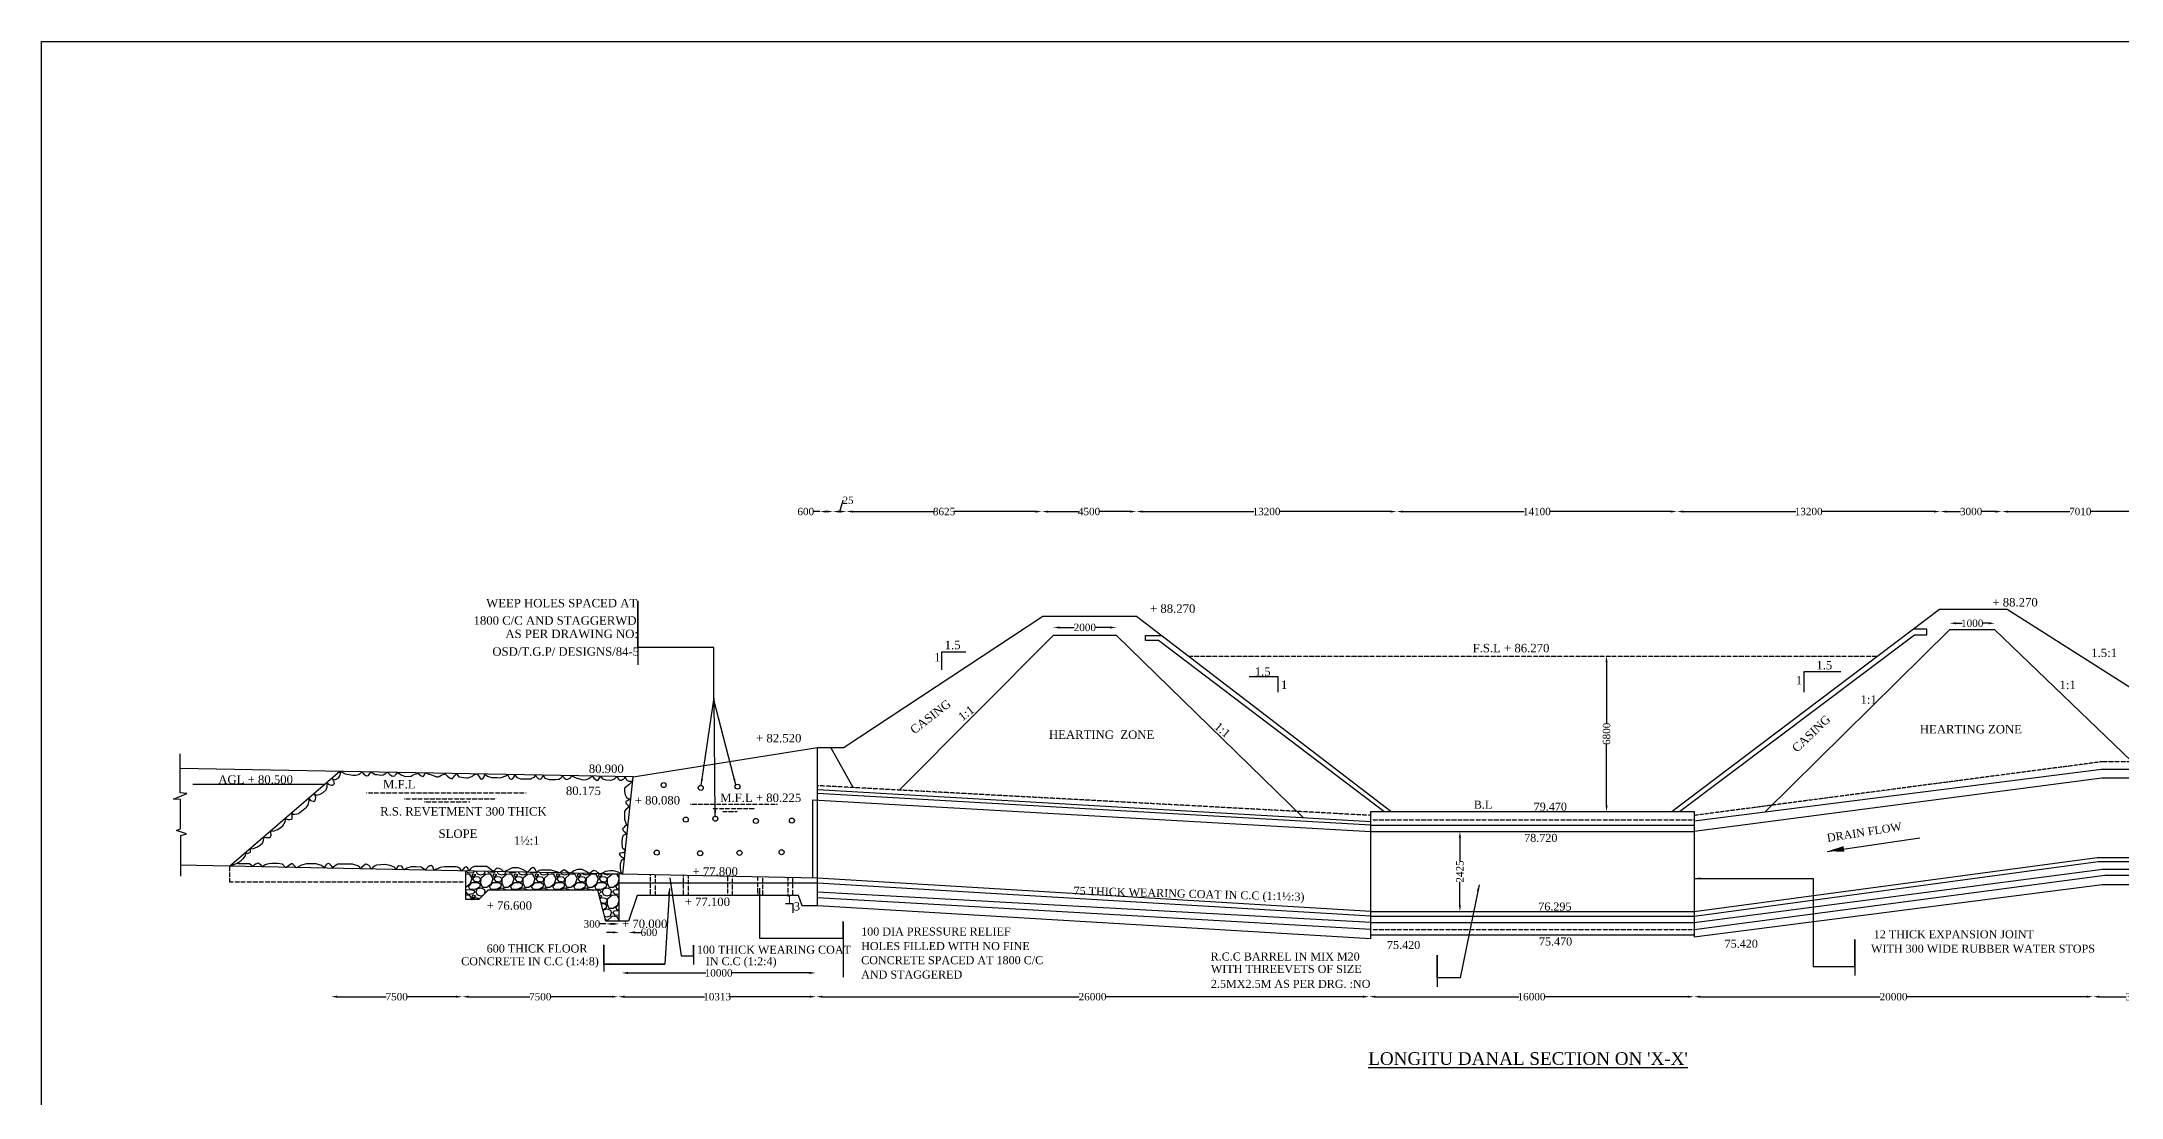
# Model space of a CAD drawing. Header units: millimetres. Extents: x -109570 to 230732, y -246061 to 110368.
# Drawn here: x 1161 to 99907, y 60249 to 110368 of the extents above; entities that cross this region are included whole.
import ezdxf

# ---------------------------------------------------------------- set-up
doc = ezdxf.new("R2010")
doc.units = ezdxf.units.MM
doc.header["$MEASUREMENT"] = 0
doc.header["$PDMODE"] = 33
doc.header["$PDSIZE"] = 500
doc.linetypes.add('ACAD_ISO03W100', pattern=[30, 12, -18])
for name, color, linetype in [('DIM', 5, 'Continuous'), ('DOT LINE', 3, 'ACAD_ISO03W100'), ('DWG. LINE', 1, 'Continuous'), ('HATCH', 2, 'Continuous'), ('TEXT', 7, 'Continuous'), ('TITLE', 7, 'Continuous')]:
    doc.layers.add(name, color=color, linetype=linetype)
doc.styles.get("Standard").update_dxf_attribs({"font": 'TIMES.TTF', "height": 350})
doc.dimstyles.get("Standard").update_dxf_attribs({"dimtxt": 350, "dimasz": 300, "dimexe": 0.18, "dimexo": 0.0625, "dimgap": 0.09, "dimtad": 0, "dimdec": 0, "dimzin": 0, "dimdsep": 46, "dimtxsty": 'Standard', "dimcen": 0.09, "dimse1": 1, "dimse2": 1, "dimclrd": 5, "dimclre": 5, "dimclrt": 4, "dimadec": 0, "dimazin": 0, "dimtfac": 1, "dimtdec": 0, "dimtofl": 0, "dimtmove": 0, "dimatfit": 3, "dimfxl": 1, "dimtolj": 1, "dimtzin": 0, "dimarcsym": 0})

# ---------------------------------------------------------------- blocks, each defined once
blk = doc.blocks.new('*D2')
at = {"layer": 'Defpoints', "color": 0}
for p in [(27957, 68609), (27957, 68484), (28585, 68609)]:
    blk.add_point(p, dxfattribs=at)
at = {"layer": 'DIM', "color": 5, "lineweight": -2}
for p, q in [((27957, 68484), (27657, 68484)), ((28285, 68484), (28257, 68484))]:
    blk.add_line(p, q, dxfattribs=at)
at = {"layer": 'DIM', "color": 5}
for points in [[(28257, 68534), (28257, 68434), (27957, 68484)], [(28285, 68534), (28285, 68434), (28585, 68484)]]:
    blk.add_solid(points, dxfattribs=at)
at = {"layer": 'DIM', "color": 4, "insert": (27289, 68484), "char_height": 350, "attachment_point": 5}
blk.add_mtext('\\A1;300', dxfattribs=at)
blk = doc.blocks.new('*D3')
at = {"layer": 'Defpoints', "color": 0}
for p in [(28585, 68609), (29030, 68609), (29030, 68080)]:
    blk.add_point(p, dxfattribs=at)
at = {"layer": 'DIM', "color": 5, "lineweight": -2}
for p, q in [((28285, 68080), (27985, 68080)), ((29330, 68080), (29630, 68080))]:
    blk.add_line(p, q, dxfattribs=at)
at = {"layer": 'DIM', "color": 5}
for points in [[(28285, 68130), (28285, 68030), (28585, 68080)], [(29330, 68130), (29330, 68030), (29030, 68080)]]:
    blk.add_solid(points, dxfattribs=at)
at = {"layer": 'DIM', "color": 4, "insert": (29998, 68080), "char_height": 350, "attachment_point": 5}
blk.add_mtext('\\A1;600', dxfattribs=at)
blk = doc.blocks.new('*D4')
at = {"layer": 'Defpoints', "color": 0}
for p in [(28706, 66077), (37907, 66157), (37907, 66077)]:
    blk.add_point(p, dxfattribs=at)
at = {"layer": 'DIM', "color": 5, "lineweight": -2}
for p, q in [((29006, 66157), (32700, 66157)), ((37607, 66157), (33913, 66157))]:
    blk.add_line(p, q, dxfattribs=at)
at = {"layer": 'DIM', "color": 5}
for points in [[(29006, 66207), (29006, 66107), (28706, 66157)], [(37607, 66207), (37607, 66107), (37907, 66157)]]:
    blk.add_solid(points, dxfattribs=at)
at = {"layer": 'DIM', "color": 4, "insert": (33306, 66157), "char_height": 350, "attachment_point": 5}
blk.add_mtext('\\A1;10000', dxfattribs=at)
blk = doc.blocks.new('*D5')
at = {"layer": 'Defpoints', "color": 0}
for p in [(14905, 65056), (21137, 65056), (21137, 65029)]:
    blk.add_point(p, dxfattribs=at)
at = {"layer": 'DIM', "color": 5, "lineweight": -2}
for p, q in [((15205, 65029), (17523, 65029)), ((20837, 65029), (18519, 65029))]:
    blk.add_line(p, q, dxfattribs=at)
at = {"layer": 'DIM', "color": 5}
for points in [[(15205, 65079), (15205, 64979), (14905, 65029)], [(20837, 65079), (20837, 64979), (21137, 65029)]]:
    blk.add_solid(points, dxfattribs=at)
at = {"layer": 'DIM', "color": 4, "insert": (18021, 65029), "char_height": 350, "attachment_point": 5}
blk.add_mtext('\\A1;7500', dxfattribs=at)
blk = doc.blocks.new('*D6')
at = {"layer": 'Defpoints', "color": 0}
for p in [(21137, 65056), (28538, 65029), (28538, 64934)]:
    blk.add_point(p, dxfattribs=at)
at = {"layer": 'DIM', "color": 5, "lineweight": -2}
for p, q in [((21437, 65029), (24339, 65029)), ((28238, 65029), (25335, 65029))]:
    blk.add_line(p, q, dxfattribs=at)
at = {"layer": 'DIM', "color": 5}
for points in [[(21437, 65079), (21437, 64979), (21137, 65029)], [(28238, 65079), (28238, 64979), (28538, 65029)]]:
    blk.add_solid(points, dxfattribs=at)
at = {"layer": 'DIM', "color": 4, "insert": (24837, 65029), "char_height": 350, "attachment_point": 5}
blk.add_mtext('\\A1;7500', dxfattribs=at)
blk = doc.blocks.new('*D7')
at = {"layer": 'Defpoints', "color": 0}
for p in [(28538, 64934), (37932, 65029), (37932, 64719)]:
    blk.add_point(p, dxfattribs=at)
at = {"layer": 'DIM', "color": 5, "lineweight": -2}
for p, q in [((28838, 65029), (32640, 65029)), ((37632, 65029), (33829, 65029))]:
    blk.add_line(p, q, dxfattribs=at)
at = {"layer": 'DIM', "color": 5}
for points in [[(28838, 65079), (28838, 64979), (28538, 65029)], [(37632, 65079), (37632, 64979), (37932, 65029)]]:
    blk.add_solid(points, dxfattribs=at)
at = {"layer": 'DIM', "color": 4, "insert": (33235, 65029), "char_height": 350, "attachment_point": 5}
blk.add_mtext('\\A1;10313', dxfattribs=at)
blk = doc.blocks.new('*D8')
at = {"layer": 'Defpoints', "color": 0}
for p in [(37932, 64719), (64186, 65029), (64186, 64878)]:
    blk.add_point(p, dxfattribs=at)
at = {"layer": 'DIM', "color": 5, "lineweight": -2}
for p, q in [((38232, 65029), (50428, 65029)), ((63886, 65029), (51690, 65029))]:
    blk.add_line(p, q, dxfattribs=at)
at = {"layer": 'DIM', "color": 5}
for points in [[(38232, 65079), (38232, 64979), (37932, 65029)], [(63886, 65079), (63886, 64979), (64186, 65029)]]:
    blk.add_solid(points, dxfattribs=at)
at = {"layer": 'DIM', "color": 4, "insert": (51059, 65029), "char_height": 350, "attachment_point": 5}
blk.add_mtext('\\A1;26000', dxfattribs=at)
blk = doc.blocks.new('*D9')
at = {"layer": 'Defpoints', "color": 0}
for p in [(64186, 64878), (79616, 65029), (79616, 64918)]:
    blk.add_point(p, dxfattribs=at)
at = {"layer": 'DIM', "color": 5, "lineweight": -2}
for p, q in [((64486, 65029), (71294, 65029)), ((79316, 65029), (72508, 65029))]:
    blk.add_line(p, q, dxfattribs=at)
at = {"layer": 'DIM', "color": 5}
for points in [[(64486, 65079), (64486, 64979), (64186, 65029)], [(79316, 65079), (79316, 64979), (79616, 65029)]]:
    blk.add_solid(points, dxfattribs=at)
at = {"layer": 'DIM', "color": 4, "insert": (71901, 65029), "char_height": 350, "attachment_point": 5}
blk.add_mtext('\\A1;16000', dxfattribs=at)
blk = doc.blocks.new('*D10')
at = {"layer": 'Defpoints', "color": 0}
for p in [(79616, 64918), (98563, 65029), (98563, 64998)]:
    blk.add_point(p, dxfattribs=at)
at = {"layer": 'DIM', "color": 5, "lineweight": -2}
for p, q in [((79916, 65029), (88458, 65029)), ((98263, 65029), (89721, 65029))]:
    blk.add_line(p, q, dxfattribs=at)
at = {"layer": 'DIM', "color": 5}
for points in [[(79916, 65079), (79916, 64979), (79616, 65029)], [(98263, 65079), (98263, 64979), (98563, 65029)]]:
    blk.add_solid(points, dxfattribs=at)
at = {"layer": 'DIM', "color": 4, "insert": (89090, 65029), "char_height": 350, "attachment_point": 5}
blk.add_mtext('\\A1;20000', dxfattribs=at)
blk = doc.blocks.new('*D11')
at = {"layer": 'Defpoints', "color": 0}
for p in [(98563, 64998), (102691, 65029), (102691, 65011)]:
    blk.add_point(p, dxfattribs=at)
at = {"layer": 'DIM', "color": 5, "lineweight": -2}
for p, q in [((98863, 65029), (100130, 65029)), ((102391, 65029), (101124, 65029))]:
    blk.add_line(p, q, dxfattribs=at)
at = {"layer": 'DIM', "color": 5}
for points in [[(98863, 65079), (98863, 64979), (98563, 65029)], [(102391, 65079), (102391, 64979), (102691, 65029)]]:
    blk.add_solid(points, dxfattribs=at)
at = {"layer": 'DIM', "color": 4, "insert": (100627, 65029), "char_height": 350, "attachment_point": 5}
blk.add_mtext('\\A1;3000', dxfattribs=at)
blk = doc.blocks.new('*D15')
at = {"layer": 'Defpoints', "color": 0}
for p in [(49200, 82185), (52185, 82556), (52185, 82185)]:
    blk.add_point(p, dxfattribs=at)
at = {"layer": 'DIM', "color": 5, "lineweight": -2}
for p, q in [((49500, 82556), (50191, 82556)), ((51885, 82556), (51195, 82556))]:
    blk.add_line(p, q, dxfattribs=at)
at = {"layer": 'DIM', "color": 5}
for points in [[(49500, 82606), (49500, 82506), (49200, 82556)], [(51885, 82606), (51885, 82506), (52185, 82556)]]:
    blk.add_solid(points, dxfattribs=at)
at = {"layer": 'DIM', "color": 4, "insert": (50693, 82556), "char_height": 350, "attachment_point": 5}
blk.add_mtext('\\A1;2000', dxfattribs=at)
blk = doc.blocks.new('*D16')
at = {"layer": 'Defpoints', "color": 0}
for p in [(91751, 82451), (93897, 82755), (93897, 82451)]:
    blk.add_point(p, dxfattribs=at)
at = {"layer": 'DIM', "color": 5, "lineweight": -2}
for p, q in [((92051, 82755), (92347, 82755)), ((93597, 82755), (93302, 82755))]:
    blk.add_line(p, q, dxfattribs=at)
at = {"layer": 'DIM', "color": 5}
for points in [[(92051, 82805), (92051, 82705), (91751, 82755)], [(93597, 82805), (93597, 82705), (93897, 82755)]]:
    blk.add_solid(points, dxfattribs=at)
at = {"layer": 'DIM', "color": 4, "insert": (92824, 82755), "char_height": 350, "attachment_point": 5}
blk.add_mtext('\\A1;1000', dxfattribs=at)
blk = doc.blocks.new('*D17')
at = {"layer": 'Defpoints', "color": 0}
for p in [(68437, 72871), (68437, 69073), (68500, 69073)]:
    blk.add_point(p, dxfattribs=at)
at = {"layer": 'DIM', "color": 5, "lineweight": -2}
for p, q in [((68500, 72571), (68500, 71466)), ((68500, 69373), (68500, 70478))]:
    blk.add_line(p, q, dxfattribs=at)
at = {"layer": 'DIM', "color": 5}
for points in [[(68450, 72571), (68550, 72571), (68500, 72871)], [(68450, 69373), (68550, 69373), (68500, 69073)]]:
    blk.add_solid(points, dxfattribs=at)
at = {"layer": 'DIM', "color": 4, "insert": (68500, 70972), "char_height": 350, "attachment_point": 5, "rotation": 90}
blk.add_mtext('\\A1;2425', dxfattribs=at)
blk = doc.blocks.new('*D18')
at = {"layer": 'Defpoints', "color": 0}
for p in [(75349, 81199), (75462, 81199), (75349, 73814)]:
    blk.add_point(p, dxfattribs=at)
at = {"layer": 'DIM', "color": 5, "lineweight": -2}
for p, q in [((75462, 80899), (75462, 78003)), ((75462, 74114), (75462, 77010))]:
    blk.add_line(p, q, dxfattribs=at)
at = {"layer": 'DIM', "color": 5}
for points in [[(75412, 80899), (75512, 80899), (75462, 81199)], [(75412, 74114), (75512, 74114), (75462, 73814)]]:
    blk.add_solid(points, dxfattribs=at)
at = {"layer": 'DIM', "color": 4, "insert": (75462, 77507), "char_height": 350, "attachment_point": 5, "rotation": 90}
blk.add_mtext('\\A1;6800', dxfattribs=at)
blk = doc.blocks.new('*D26')
at = {"layer": 'Defpoints', "color": 0}
for p in [(38110, 88121), (38737, 88121), (38737, 88059)]:
    blk.add_point(p, dxfattribs=at)
at = {"layer": 'DIM', "color": 5, "lineweight": -2}
for p, q in [((38110, 88059), (37810, 88059)), ((38437, 88059), (38410, 88059))]:
    blk.add_line(p, q, dxfattribs=at)
at = {"layer": 'DIM', "color": 5}
for points in [[(38410, 88109), (38410, 88009), (38110, 88059)], [(38437, 88109), (38437, 88009), (38737, 88059)]]:
    blk.add_solid(points, dxfattribs=at)
at = {"layer": 'DIM', "color": 4, "insert": (37443, 88059), "char_height": 350, "attachment_point": 5}
blk.add_mtext('\\A1;600', dxfattribs=at)
blk = doc.blocks.new('*D27')
at = {"layer": 'Defpoints', "color": 0}
for p in [(38737, 88121), (39369, 88059), (39369, 88007)]:
    blk.add_point(p, dxfattribs=at)
at = {"layer": 'DIM', "color": 5, "lineweight": -2}
for p, q in [((39037, 88059), (39069, 88059)), ((39053, 88059), (39214, 88593)), ((39214, 88593), (39214, 88593))]:
    blk.add_line(p, q, dxfattribs=at)
at = {"layer": 'DIM', "color": 5}
for points in [[(39037, 88109), (39037, 88009), (38737, 88059)], [(39069, 88109), (39069, 88009), (39369, 88059)]]:
    blk.add_solid(points, dxfattribs=at)
at = {"layer": 'DIM', "color": 4, "insert": (39450, 88593), "char_height": 350, "attachment_point": 5}
blk.add_mtext('\\A1;25', dxfattribs=at)
blk = doc.blocks.new('*D28')
at = {"layer": 'Defpoints', "color": 0}
for p in [(39369, 88007), (48650, 88059), (48650, 87825)]:
    blk.add_point(p, dxfattribs=at)
at = {"layer": 'DIM', "color": 5, "lineweight": -2}
for p, q in [((39669, 88059), (43525, 88059)), ((48350, 88059), (44494, 88059))]:
    blk.add_line(p, q, dxfattribs=at)
at = {"layer": 'DIM', "color": 5}
for points in [[(39669, 88109), (39669, 88009), (39369, 88059)], [(48350, 88109), (48350, 88009), (48650, 88059)]]:
    blk.add_solid(points, dxfattribs=at)
at = {"layer": 'DIM', "color": 4, "insert": (44009, 88059), "char_height": 350, "attachment_point": 5}
blk.add_mtext('\\A1;8625', dxfattribs=at)
blk = doc.blocks.new('*D29')
at = {"layer": 'Defpoints', "color": 0}
for p in [(53135, 88059), (48650, 87825), (53135, 87706)]:
    blk.add_point(p, dxfattribs=at)
at = {"layer": 'DIM', "color": 5, "lineweight": -2}
for p, q in [((48950, 88059), (50389, 88059)), ((52835, 88059), (51396, 88059))]:
    blk.add_line(p, q, dxfattribs=at)
at = {"layer": 'DIM', "color": 5}
for points in [[(48950, 88109), (48950, 88009), (48650, 88059)], [(52835, 88109), (52835, 88009), (53135, 88059)]]:
    blk.add_solid(points, dxfattribs=at)
at = {"layer": 'DIM', "color": 4, "insert": (50892, 88059), "char_height": 350, "attachment_point": 5}
blk.add_mtext('\\A1;4500', dxfattribs=at)
blk = doc.blocks.new('*D30')
at = {"layer": 'Defpoints', "color": 0}
for p in [(65503, 88059), (53135, 87706), (65503, 87661)]:
    blk.add_point(p, dxfattribs=at)
at = {"layer": 'DIM', "color": 5, "lineweight": -2}
for p, q in [((53435, 88059), (58712, 88059)), ((65203, 88059), (59926, 88059))]:
    blk.add_line(p, q, dxfattribs=at)
at = {"layer": 'DIM', "color": 5}
for points in [[(53435, 88109), (53435, 88009), (53135, 88059)], [(65203, 88109), (65203, 88009), (65503, 88059)]]:
    blk.add_solid(points, dxfattribs=at)
at = {"layer": 'DIM', "color": 4, "insert": (59319, 88059), "char_height": 350, "attachment_point": 5}
blk.add_mtext('\\A1;13200', dxfattribs=at)
blk = doc.blocks.new('*D31')
at = {"layer": 'Defpoints', "color": 0}
for p in [(78804, 88059), (65503, 87661), (78804, 87693)]:
    blk.add_point(p, dxfattribs=at)
at = {"layer": 'DIM', "color": 5, "lineweight": -2}
for p, q in [((65803, 88059), (71547, 88059)), ((78504, 88059), (72760, 88059))]:
    blk.add_line(p, q, dxfattribs=at)
at = {"layer": 'DIM', "color": 5}
for points in [[(65803, 88109), (65803, 88009), (65503, 88059)], [(78504, 88109), (78504, 88009), (78804, 88059)]]:
    blk.add_solid(points, dxfattribs=at)
at = {"layer": 'DIM', "color": 4, "insert": (72153, 88059), "char_height": 350, "attachment_point": 5}
blk.add_mtext('\\A1;14100', dxfattribs=at)
blk = doc.blocks.new('*D32')
at = {"layer": 'Defpoints', "color": 0}
for p in [(91315, 88059), (78804, 87693), (91315, 87678)]:
    blk.add_point(p, dxfattribs=at)
at = {"layer": 'DIM', "color": 5, "lineweight": -2}
for p, q in [((79104, 88059), (84453, 88059)), ((91015, 88059), (85666, 88059))]:
    blk.add_line(p, q, dxfattribs=at)
at = {"layer": 'DIM', "color": 5}
for points in [[(79104, 88109), (79104, 88009), (78804, 88059)], [(91015, 88109), (91015, 88009), (91315, 88059)]]:
    blk.add_solid(points, dxfattribs=at)
at = {"layer": 'DIM', "color": 4, "insert": (85059, 88059), "char_height": 350, "attachment_point": 5}
blk.add_mtext('\\A1;13200', dxfattribs=at)
blk = doc.blocks.new('*D33')
at = {"layer": 'Defpoints', "color": 0}
for p in [(94229, 88059), (91315, 87678), (94229, 87752)]:
    blk.add_point(p, dxfattribs=at)
at = {"layer": 'DIM', "color": 5, "lineweight": -2}
for p, q in [((91615, 88059), (92275, 88059)), ((93929, 88059), (93269, 88059))]:
    blk.add_line(p, q, dxfattribs=at)
at = {"layer": 'DIM', "color": 5}
for points in [[(91615, 88109), (91615, 88009), (91315, 88059)], [(93929, 88109), (93929, 88009), (94229, 88059)]]:
    blk.add_solid(points, dxfattribs=at)
at = {"layer": 'DIM', "color": 4, "insert": (92772, 88059), "char_height": 350, "attachment_point": 5}
blk.add_mtext('\\A1;3000', dxfattribs=at)
blk = doc.blocks.new('*D34')
at = {"layer": 'Defpoints', "color": 0}
for p in [(101680, 88059), (94229, 87752), (101680, 87797)]:
    blk.add_point(p, dxfattribs=at)
at = {"layer": 'DIM', "color": 5, "lineweight": -2}
for p, q in [((94529, 88059), (97456, 88059)), ((101380, 88059), (98452, 88059))]:
    blk.add_line(p, q, dxfattribs=at)
at = {"layer": 'DIM', "color": 5}
for points in [[(94529, 88109), (94529, 88009), (94229, 88059)], [(101380, 88109), (101380, 88009), (101680, 88059)]]:
    blk.add_solid(points, dxfattribs=at)
at = {"layer": 'DIM', "color": 4, "insert": (97954, 88059), "char_height": 350, "attachment_point": 5}
blk.add_mtext('\\A1;7010', dxfattribs=at)

msp = doc.modelspace()

# ---------------------------------------------------------------- hatches: boundary and pattern name
at = {"layer": 'HATCH'}
h = msp.add_hatch(dxfattribs=at)
h.set_pattern_fill('GRAVEL', color=256, scale=1000, style=0)
h.set_pattern_definition([(228.0128, (720, 1000), (-7999.99823, -9000.00134), [134.536, -13319.088]), (184.9697, (630, 900), (12000.001052, 999.991307), [230.868, -22855.925]), (132.5104, (400, 880), (9999.99072, -11000.008674), [162.788, -16116.032]), (267.2737, (10, 630), (999.996018, 20000.000295), [210.238, -20813.558]), (292.8337, (0, 420), (-5000.009905, 11999.996412), [206.155, -20409.373]), (357.2737, (80, 230), (-20000.000295, 999.996018), [210.238, -20813.558]), (37.6942, (290, 220), (-13000.007346, -9999.990405), [278.029, -27524.849]), (72.2553, (510, 390), (7000.010763, 21999.996231), [262.488, -25986.321]), (121.4296, (590, 640), (-8000.008234, 12999.995036), [210.95, -20884.073]), (175.2364, (480, 820), (11000.00095, -999.99153), [240.832, -11800.763]), (222.3974, (240, 840), (-12000.007351, -10999.992082), [311.448, -30833.375]), (138.8141, (1000, 620), (-7000.00295, 5999.99731), [106.301, -10523.844]), (171.4692, (920, 690), (12999.998285, -2000.00791), [202.237, -20021.511]), (225, (720, 720), (-1e-13, -1000), [141.421, -1272.792]), (203.1986, (650, 840), (4999.99973, 2000.00133), [76.158, -7539.615]), (291.8014, (580, 810), (-999.9999, 3000.00027), [107.703, -5277.462]), (30.9638, (620, 710), (2999.99802, 2000.0025), [174.929, -5656.023]), (161.5651, (770, 800), (2000.0004, -999.9984), [126.491, -3035.787]), (16.3895, (0, 810), (10000.0022, 2999.99271), [177.2, -17542.845]), (70.3462, (170, 860), (-3999.99525, -11000.002136), [148.661, -14717.408]), (293.1986, (770, 1000), (-2000.00133, 4999.99973), [152.315, -7463.458]), (343.6105, (830, 860), (-10000.0022, 2999.99271), [177.2, -17542.845]), (339.444, (0, 190), (-5000.00184, 1999.996), [170.88, -8373.124]), (294.7751, (160, 130), (-4999.99219, 11000.00342), [143.178, -14174.643]), (66.8014, (780, 0), (2000.00133, 4999.99973), [152.315, -7463.458]), (17.354, (840, 140), (-13000.00202, -3999.9945), [167.631, -16595.424]), (69.444, (290, 0), (-1999.996, -5000.00184), [85.44, -8458.564]), (101.3099, (720, 0), (-999.99763, 4000.00075), [50.99, -5048.029]), (165.9638, (710, 50), (3000.00055, -999.99806), [206.155, -3916.95]), (186.009, (510, 100), (9999.99975, 999.999317), [191.05, -18913.923]), (303.6901, (620, 620), (-1000.0013, 1999.9996), [144.222, -3461.329]), (353.1572, (700, 500), (16999.999365, -2000.007998), [251.794, -24927.563]), (60.9454, (950, 470), (-4000.00003, -7000.00038), [102.956, -10192.674]), (90, (1000, 560), (-1000, 1000), [60, -940]), (120.2564, (490, 130), (3999.99489, -7000.002456), [138.924, -13753.52]), (48.0128, (420, 250), (7999.99823, 9000.00134), [269.072, -13184.552]), (0, (600, 450), (1000, 1000), [260, -740]), (325.3048, (860, 450), (-9999.99426, 7000.00861), [158.114, -15653.274]), (254.0546, (990, 360), (-999.9999, -4000.00013), [145.602, -7134.508]), (207.646, (950, 220), (-18999.995807, -10000.007713), [237.065, -23469.474]), (175.4261, (740, 110), (-13000.000558, 999.994801), [250.799, -24829.074])])
h.paths.add_polyline_path([(28585.4, 70845.6), (21301.9, 70992.3), (21301.9, 69639.5), (21921.1, 69639.5), (22361.5, 70079.2), (27571.6, 70079.2), (27956.9, 68608.6), (28585.4, 68608.6)])

# ---------------------------------------------------------------- linework, layer by layer
at = {"layer": 'DIM'}
for points in [[(33072.9, 81602.3), (29475.3, 81602.3), (29475.3, 83817.5), (29475.3, 80780.3)], [(39225.5, 67806.4), (39225.5, 68598.8), (39225.5, 65959.5)], [(27861.3, 66576.2), (27861.3, 67487.5), (27861.3, 66220.7)], [(32115, 66962.7), (32115, 67469.3), (32115, 66561.7)], [(85278.3, 66470.1), (87256.1, 66470.1), (87256.1, 67737.9), (87256.1, 66029.7)], [(67424.2, 65920.5), (67424.2, 67002.4), (67424.2, 65504.4)]]:
    msp.add_lwpolyline(points, dxfattribs=at)
at = {"layer": 'DOT LINE'}
for points in [[(55590.8, 81199.4), (88350.8, 81199.4)], [(102824, 76185), (99004.8, 76185), (79620.9, 73632.9)], [(64268.5, 73635.7), (37991.9, 75046.7)], [(16568.6, 74714.3), (24187.6, 74714.3)], [(18371.6, 74426.3), (22754.9, 74426.3)], [(19322, 74275.1), (21492.4, 74275.1)], [(31950.9, 74176.4), (36097.4, 74176.4)], [(33023.3, 73962.1), (35019, 73962.1)], [(33511.8, 73825.3), (34179, 73825.3)], [(64268.5, 73427.9), (79620.9, 73427.9)], [(10088.1, 71218), (10088.1, 70485.5), (21301.9, 70485.5)], [(30052.3, 70816.1), (30052.3, 69831.8)], [(30285, 70811.4), (30285, 69831.8)], [(31626, 70784.4), (31626, 69831.8)], [(31858.8, 70779.7), (31858.8, 69831.8)], [(33722.4, 70742.2), (33722.4, 69831.8)], [(33955.2, 70737.5), (33955.2, 69831.8)], [(35150.1, 70713.5), (35150.1, 69831.8)], [(35382.8, 70708.8), (35382.8, 69831.8)], [(36583.9, 70684.6), (36583.9, 69831.8)], [(36816.6, 70679.9), (36816.6, 69831.8)], [(64268.5, 68213.6), (79620.9, 68213.6)]]:
    msp.add_lwpolyline(points, dxfattribs=at)
at = {"layer": 'DWG. LINE'}
for points in [[(65217.1, 73813.9), (53141.7, 83078.4), (48693.5, 83078.4), (39258.5, 76865.8)], [(102138.9, 78754.9), (101813.9, 78754.9), (94477.5, 83405.5), (91271, 83405.5), (78574.2, 73813.9)], [(41878.7, 74838), (49200.5, 82184.6), (52185.5, 82184.6), (61055, 73531.5)], [(64894.2, 73813.9), (54184.5, 81937.7), (53571.2, 81937.7), (53571.2, 82182.8), (54309.2, 82182.8)], [(78928.9, 73813.9), (90090.9, 82213.2), (90674.3, 82213.2), (90674.3, 82483.2), (90050.1, 82483.2)], [(100783.5, 75828), (93897.5, 82450.5), (91751.1, 82450.5), (82991.6, 73805.2)], [(45043.3, 81392.1), (43889.6, 81392.1), (43889.6, 80544.9)], [(58493.3, 80227.9), (59857.5, 80227.9), (59857.5, 79486)], [(86585.4, 80455), (84825.2, 80455), (84825.2, 79486.6)], [(7769.1, 70754.9), (7769.1, 72681.9), (8034, 72763.3), (7565.5, 72919.3), (7762.4, 72993.9), (7762.4, 74395.2), (7422.8, 74408.8), (8054.4, 74680.1), (7735.2, 74707.2), (7735.2, 76554)], [(29243.9, 75466.8), (37991.9, 76865.8)], [(64268.5, 67769.8), (37991.9, 69337.7), (37991.9, 76865.8), (39258.5, 76865.8)], [(39699.3, 74955), (38625.2, 76865.8)], [(28765, 70842), (29243.9, 75466.8), (7735.2, 75869.7)], [(14599, 75100.7), (8345.9, 75100.7)], [(10088.1, 71218), (15327.2, 75727.5)], [(79620.9, 73378.5), (98968.4, 75828), (102824, 75828)], [(102824, 75403.6), (98982.7, 75403.6), (79620.9, 72871.4)], [(37783.6, 70660.5), (37783.6, 74379), (64268.5, 72871.4)], [(37991.9, 74862.6), (64268.5, 73346)], [(64268.5, 73165.1), (37991.9, 74669.4)], [(64268.5, 67769.8), (64268.5, 73813.9), (79620.9, 73813.9), (79620.9, 67868.9)], [(64268.5, 73165.1), (79620.9, 73165.1)], [(79620.9, 67868.9), (98989.3, 70361.8), (112405.2, 70361.8), (112698.1, 69268.7), (113453.4, 69268.7), (113715.4, 73379.2), (116166.2, 73379.2), (116166.2, 72717.2), (116859.8, 72717.2), (116859.8, 73853.5)], [(64268.5, 72871.4), (79620.9, 72871.4)], [(37991.9, 70656.3), (7746.4, 71265.2)], [(79620.9, 69072.7), (98761.2, 71635.1), (108345.9, 71635.1)], [(79620.9, 68844.4), (98811, 71451.4), (108548.9, 71451.4)], [(37991.9, 69337.7), (37271.2, 69337.7), (37093.6, 69831.8), (29443, 69831.8), (29030.2, 68608.6), (27956.9, 68608.6), (27571.6, 70079.2), (22361.5, 70079.2), (21921.1, 69639.5), (21301.9, 69639.5), (21301.9, 70992.3)], [(28585.4, 68608.6), (28585.4, 70845.6)], [(37991.9, 70426.4), (28585.4, 70426.4)], [(64268.5, 69072.7), (37991.9, 70656.3)], [(64268.5, 68844.4), (37991.9, 70426.4)], [(79620.9, 68551.9), (99013.6, 71082), (102824, 71082)], [(79620.9, 68213.6), (99113.7, 70791.9), (102824, 70791.9)], [(36480.5, 69460.5), (36836.4, 69460.5), (36836.4, 69004.2)], [(64268.5, 68551.9), (37991.9, 69983.9)], [(64268.5, 68213.6), (37991.9, 69723.1)], [(64268.5, 69072.7), (79620.9, 69072.7)], [(64268.5, 68844.4), (79620.9, 68844.4)], [(64268.5, 68551.9), (79620.9, 68551.9)], [(64268.5, 67967.6), (79620.9, 67967.6)]]:
    msp.add_lwpolyline(points, dxfattribs=at)
at = {"layer": 'HATCH'}
msp.add_lwpolyline([(10147.9, 71269.5), (10251.6, 71289), (10445.3, 71361.8), (10638.9, 71494.9), (10703.5, 71553.2), (10738.8, 71580.2), (10809.6, 71684.2), (10840.9, 71732), (10851.3, 71796.5), (10847.9, 71872.1), (10932.7, 71828.4), (10974.7, 71845.1), (11018.8, 71853.7), (11051.4, 71867.5), (11073.1, 71884.1), (11086.9, 71923.9), (11082.5, 71963.6), (11073.8, 72001.9), (11056.8, 72051.9), (11217.8, 72064.5), (11416.2, 72144.3), (11558.3, 72244.9), (11650.1, 72321.7), (11703.4, 72437.1), (11709.3, 72534.6), (11699.5, 72605.1), (11846.7, 72589.6), (11991.8, 72589.6), (12033.2, 72619.2), (12068.7, 72693.1), (12065.8, 72734.5), (12042.1, 72805.5), (12035.8, 72894.5), (12202.1, 72900.9), (12362, 72966), (12492.3, 73042.8), (12613.6, 73137.5), (12652.1, 73187.7), (12681.7, 73246.9), (12720.2, 73332.6), (12743.9, 73418.4), (12746.9, 73465.7), (12726.7, 73489.2), (12853.9, 73440.6), (12942.7, 73440.6), (13043.4, 73458.3), (13052.3, 73482), (13052.3, 73502.7), (13052.3, 73541.1), (13052.3, 73585.5), (13052.3, 73632.8), (13037.3, 73756.6), (13111.7, 73674.5), (13357.4, 73727.7), (13434.4, 73789.8), (13659.4, 73955.4), (13739.3, 74026.3), (13795.5, 74112.1), (13831.1, 74200.8), (13857.7, 74322), (13845.2, 74451.9), (13926.5, 74338), (14053.8, 74305.5), (14116, 74308.5), (14157.5, 74349.8), (14175.2, 74482.9), (14166.3, 74533.2), (14136.7, 74616), (14093.8, 74665.9), (14225.7, 74593.1), (14385.5, 74640.4), (14536.5, 74723.2), (14666.8, 74853.3), (14693.4, 74900.6), (14720, 74977.4), (14723, 75030.7), (14723, 75089.8), (14705.8, 75192.6), (14812.2, 75102.3), (14918.8, 75066.8), (14995.8, 75078.6), (15043.2, 75117.1), (15060.9, 75155.5), (15046.1, 75214.6), (15016.5, 75279.7), (14981, 75332.9), (14933.2, 75388.4), (15081.8, 75330.7), (15176.6, 75366.2), (15271.3, 75428.3), (15312.7, 75487.4), (15339.4, 75561.3), (15348.3, 75629.3), (15350.1, 75727.1), (15579.2, 75605.7), (15934.4, 75549.5), (16058.8, 75549.5), (16156.5, 75555.4), (16239.3, 75599.8), (16280.8, 75632.3), (16372.6, 75709.2), (16456.2, 75596.9), (16583.5, 75514.1), (16583.5, 75514.1), (16687.1, 75528.9), (16719.6, 75573.2), (16740.4, 75617.6), (16787.7, 75700.4), (16998.4, 75582.1), (17113.8, 75582.1), (17270.7, 75546.6), (17383.2, 75561.4), (17454.3, 75602.8), (17504.6, 75629.4), (17537.2, 75650.1), (17578.6, 75691.5), (17697.8, 75573.1), (17813.2, 75490.3), (17925.7, 75511), (17946.5, 75549.5), (17993.8, 75587.9), (18059, 75676.4), (18269.7, 75540.6), (18444.3, 75475.6), (18713.7, 75505.1), (18775.9, 75540.6), (18923.9, 75614.5), (19013, 75658.5), (19099.2, 75570.2), (19182.1, 75508.1), (19259, 75487.4), (19288.6, 75505.1), (19336, 75561.3), (19356.7, 75590.9), (19368.6, 75650), (19718.4, 75540.6), (19913.8, 75469.7), (20011.5, 75469.7), (20067.7, 75505.1), (20135.8, 75546.5), (20328.3, 75614.5), (20431.9, 75502.2), (20517.7, 75440.1), (20556.2, 75410.5), (20656.9, 75378), (20683.5, 75419.4), (20730.9, 75472.6), (20769.4, 75517), (20819.7, 75567.2), (20849.3, 75623.4), (20964.8, 75472.6), (21334.8, 75419.4), (21408.8, 75422.4), (21497.6, 75443.1), (21545, 75463.7), (21616, 75505.1), (21672.3, 75540.6), (21734.5, 75579.1), (21820.3, 75614.5), (21927.9, 75493.2), (21998.9, 75377.9), (22055.2, 75357.2), (22126.2, 75398.6), (22176.5, 75460.7), (22197.3, 75508), (22199, 75598.8), (22333.4, 75499.1), (22517, 75437), (22685.7, 75428.2), (22783.4, 75428.2), (22931.4, 75416.3), (23043.9, 75443), (23112, 75481.4), (23245.2, 75534.6), (23283.8, 75578.5), (23341.5, 75457.6), (23371.2, 75389.6), (23436.3, 75348.2), (23501.4, 75357.1), (23551.7, 75395.5), (23587.3, 75448.7), (23608, 75496), (23609.4, 75572.4), (23717.9, 75431), (23904.4, 75374.8), (24096.8, 75365.9), (24241.9, 75365.9), (24389.9, 75371.9), (24440.3, 75395.5), (24514.3, 75433.9), (24576.4, 75466.5), (24578.1, 75554.2), (24704.5, 75413.2), (24757.7, 75374.8), (24837.7, 75354.1), (24888, 75392.5), (24914.6, 75433.9), (24935.4, 75469.4), (24968.4, 75546.9), (25057, 75410.3), (25258.4, 75336.4), (25415.3, 75333.4), (25554.4, 75333.4), (25714.3, 75360), (25794.2, 75395.5), (25829.7, 75425.1), (25856.4, 75451.7), (25898.2, 75529.5), (25921.5, 75460.5), (25977.7, 75413.2), (26057.7, 75348.2), (26113.9, 75333.4), (26264.9, 75419.2), (26318.7, 75521.6), (26547, 75424.7), (26857.8, 75321.2), (27032.5, 75341.9), (27150.9, 75392.1), (27213.1, 75430.6), (27322.7, 75502.8), (27388.4, 75401), (27489.1, 75318.2), (27539.4, 75297.5), (27598.6, 75344.8), (27640.1, 75386.2), (27663.7, 75430.6), (27696.7, 75495.8), (27797, 75371.4), (27948, 75318.2), (28167, 75309.3), (28252.9, 75321.2), (28329.8, 75353.7), (28383.1, 75392.1), (28439.4, 75448.3), (28471.9, 75481.3), (28546.7, 75353.7), (28594.1, 75315.3), (28638.5, 75303.5), (28688.8, 75306.4), (28748, 75341.9), (28801.3, 75374.4), (28848.7, 75418.8), (28849.7, 75474.2), (28949.3, 75312.3), (29041.1, 75256.2), (29118.1, 75259.1), (29224.5, 75279.2), (29044.1, 75086.3), (28842.8, 74935.5), (28836.9, 74772.9), (28872.4, 74604.3), (28928.6, 74483.1), (29017.4, 74429.9), (29135.3, 74417.7), (28996.6, 74342.2), (28901.9, 74292), (28895.9, 74250.6), (28907.8, 74197.3), (28955.1, 74161.9), (28993.6, 74123.4), (29096.9, 74047.7), (28928.5, 73954), (28839.7, 73838.6), (28839.7, 73705.6), (28839.7, 73551.8), (28839.7, 73454.2), (28890, 73306.4), (28922.6, 73226.6), (29004.5, 73154.4), (28875.2, 73133.3), (28801.2, 73062.3), (28745, 73000.3), (28765.7, 72923.4), (28830.8, 72849.5), (28875.2, 72808.1), (28963.2, 72755.7), (28780.4, 72673.8), (28727.1, 72561.5), (28715.3, 72345.6), (28730.1, 72117.9), (28750.8, 72079.5), (28882.6, 71977.4), (28792.7, 71861.4), (28724, 71859.3), (28629.3, 71835.7), (28590.8, 71812), (28632.2, 71729.2), (28673.7, 71681.9), (28673.7, 71681.9), (28842.9, 71594.4), (28700.3, 71510.4), (28623.4, 71315.3), (28623.4, 71129), (28650, 71007.8), (28723.7, 70842.9), (28530.8, 70933.1), (28311.8, 71004), (28163.7, 71004), (28045.3, 70995.1), (27926.9, 70968.5), (27799.6, 70894.6), (27648.6, 70864.5), (27574.6, 70912.4), (27497.6, 70989.2), (27385.1, 71012.9), (27308.2, 70971.5), (27195.8, 70873.6), (26978.4, 70982.6), (26824.4, 71059.5), (26605.3, 71062.5), (26430.7, 71003.3), (26344.8, 70947.1), (26237.7, 70892.9), (26110.9, 70961.9), (26007.3, 71041.8), (25933.3, 71029.9), (25871.1, 70985.6), (25817.9, 70947.1), (25767, 70902.4), (25517.4, 70982.5), (25339.8, 71035.7), (25117.8, 71038.6), (24996.4, 71038.6), (24863.2, 71038.6), (24774.3, 71012), (24673.7, 70924.4), (24602.6, 71077.1), (24543.4, 71145.1), (24460.5, 71151), (24395.4, 71118.5), (24318.4, 71035.7), (24232.5, 70933.3), (23967.7, 71088.8), (23787.1, 71153.8), (23526.6, 71147.9), (23322.3, 71056.2), (23245.4, 71023.7), (23111.7, 70955.8), (22993.7, 71065.1), (22890.1, 71118.3), (22789.5, 71130.2), (22721.4, 71085.8), (22659.2, 71014.8), (22608.8, 70966), (22424, 71115.4), (22302.7, 71207.1), (22077.7, 71210), (21876.4, 71210), (21692.8, 71210), (21565.5, 71147.9), (21518.2, 71100.6), (21452.7, 70989.2), (21390.9, 71133.1), (21322.8, 71195.2), (21236.9, 71165.7), (21177.7, 71088.8), (21094.6, 70996.5), (21011, 71133.8), (20865.9, 71187), (20694.2, 71187), (20427.8, 71190), (20294.6, 71195.9), (20084.4, 71160.4), (19983.7, 71110.1), (19856.4, 71071.7), (19793.6, 71022.6), (19743.9, 71198.8), (19655.1, 71260.9), (19590, 71249.1), (19516, 71190), (19418.3, 71098.3), (19382.8, 71030.9), (19177.1, 71181), (18934.3, 71195.8), (18709.3, 71186.9), (18505.1, 71127.8), (18398.1, 71050.7), (18359.9, 71051.5), (18309.7, 71151.5), (18265.3, 71222.4), (18120.2, 71240.2), (18064, 71186.9), (17983.9, 71059.1), (17926.7, 71169.2), (17710.6, 71257.9), (17450, 71308.2), (17065.2, 71269.7), (16973.4, 71228.3), (16884.6, 71160.3), (16804.3, 71082.8), (16727.7, 71240.2), (16624.1, 71305.2), (16538.2, 71314.1), (16449.4, 71237.2), (16369.5, 71175.1), (16337, 71092.2), (16217.1, 71222.3), (15915.2, 71319.9), (15580.6, 71319.9), (15222.4, 71314), (15068.5, 71225.3), (15012.2, 71172.1), (15011.2, 71118.9), (14958.2, 71186.9), (14910.9, 71260.8), (14828, 71331.8), (14768.8, 71349.5), (14700.7, 71320), (14650.4, 71278.6), (14614.8, 71216.5), (14613, 71126.9), (14449, 71257.9), (14200.4, 71340.7), (13960.6, 71340.7), (13738.5, 71340.7), (13507.6, 71272.7), (13407, 71222.4), (13267.6, 71154), (13074.4, 71343.9), (13027.1, 71340.9), (12905.7, 71258.2), (12783.8, 71163.8), (12740.1, 71164.7), (12591.9, 71320.3), (12355.1, 71358.7), (12076.8, 71358.7), (11958.4, 71343.9), (11872.5, 71320.3), (11774.8, 71293.6), (11656.3, 71186.5), (11581.5, 71269.2), (11447.7, 71361.7), (11317.4, 71323.2), (11240.5, 71261.1), (11207.6, 71195.5), (11036.2, 71332.1), (10672, 71332.1), (10512.2, 71332.1), (10445.3, 71361.8)], dxfattribs=at)
for centre in [(30696.9, 75076.7), (32457.7, 74942.9), (34199.3, 75000.2), (31743.2, 73437.9), (33149.8, 73476.2), (35073.3, 73371), (36786.1, 73390.1), (30365.8, 71868.4), (32429.3, 71839.7), (34296.2, 71857.7), (36294.7, 71887.5)]:
    msp.add_circle(centre, 119.2, dxfattribs=at)
at = {"layer": 'TITLE', "lineweight": 30}
msp.add_lwpolyline([(1161.3, 110368.3), (230620.2, 110368.3), (230620.2, 10129.3), (1161.3, 10129.3)], close=True, dxfattribs=at)

# ---------------------------------------------------------------- texts
at = {"layer": 'TEXT'}
for s, height, p in [('+ 88.270', 400, (93781.9, 83551.7)), ('1800 C/C AND STAGGERWD', 400, (21670.6, 82689)), ('WEEP HOLES SPACED AT', 400, (22271.6, 83512.1)), ('+ 88.270', 400, (53786.8, 83252.7)), ('AS PER DRAWING NO:', 400, (23181.5, 82054.5)), ('OSD/T.G.P/ DESIGNS/84-5', 400, (22563.4, 81214.2)), ('1', 400, (43536.7, 80942.5)), ('1.5', 400, (44037.1, 81523.4)), ('F.S.L + 86.270', 400, (69102.3, 81378.7)), ('1.5:1', 400, (98474.8, 81155.3)), ('1.5', 400, (58757.4, 80266.1)), ('1', 400, (60004.8, 79639.4)), ('1', 400, (84451.4, 79853.2)), ('1.5', 400, (85421.4, 80566.4)), ('1:1', 400, (96965.8, 79633)), ('1:1', 400, (87518.9, 78933.8)), ('+ 82.520', 400, (35083.1, 77101.4)), ('HEARTING  ZONE', 400, (48989.6, 77269.4)), ('HEARTING ZONE', 400, (90336.5, 77527.5)), ('80.900', 400, (27142, 75650.9)), ('AGL + 80.500', 400, (9549.1, 75139)), ('M.F.L', 400, (17372.3, 74914.6)), ('80.175', 400, (26055, 74604.1)), ('+ 80.080', 400, (29321.7, 74153.7)), ('M.F.L + 80.225', 400, (33378.8, 74272.7)), ('B.L', 380, (69162.2, 73953.8)), ('79.470', 380, (72003.3, 73860.6)), ('R.S. REVETMENT 300 THICK', 400, (17234.9, 73627.8)), ('SLOPE', 400, (20009.3, 72567.5)), ('1½:1', 400, (23579.9, 72242.2)), ('78.720', 380, (71552.1, 72380)), ('+ 77.800', 400, (32067.8, 70775.4)), ('+ 76.600', 400, (22292.2, 69158.7)), ('+ 77.100', 400, (31692.9, 69334.1)), ('1', 400, (36507.5, 69434.9)), ('3', 400, (36869.4, 69119.4)), ('76.295', 380, (72220, 69119.5)), ('+ 70.000', 400, (28717.1, 68289.7)), ('100 DIA PRESSURE RELIEF', 380, (40073.3, 67932.6)), ('12 THICK EXPANSION JOINT', 380, (88147.7, 67803.3)), ('600 THICK FLOOR', 380, (22292.2, 67128.2)), ('100 THICK WEARING COAT', 380, (32270.4, 67072.6)), ('HOLES FILLED WITH NO FINE', 380, (40073.3, 67243.2)), ('75.420', 380, (65038.4, 67294.2)), ('75.470', 380, (72253, 67460.9)), ('75.420', 380, (81067.5, 67352.6)), ('WITH 300 WIDE RUBBER WATER STOPS', 380, (88019.6, 67120.5)), ('CONCRETE IN C.C (1:4:8)', 380, (21081.1, 66523.4)), ('IN C.C (1:2:4)', 380, (32692.7, 66524.2)), ('AND STAGGERED', 380, (40073.3, 65890.2)), ('CONCRETE SPACED AT 1800 C/C', 380, (40073.3, 66571.9)), ('WITH THREEVETS OF SIZE', 380, (56677.3, 66157.9)), ('R.C.C BARREL IN MIX M20', 380, (56663.9, 66746.6)), ('2.5MX2.5M AS PER DRG. :NO', 380, (56677.3, 65448.8))]:
    msp.add_text(s, height=height, dxfattribs=at).set_placement(p)
for s, height, rotation, p in [('CASING', 400, 37.713112, (42597, 77477)), ('1:1', 400, 37.713112, (44874.8, 78096.3)), ('1:1', 400, 319.416053, (56804.9, 77795.5)), ('CASING', 400, 43.633019, (84502.5, 76599.9)), ('DRAIN FLOW', 380, 8.961894, (85957.7, 72376.4)), ('75 THICK WEARING COAT IN C.C (1:1½:3)', 380, 358.481068, (50152.4, 69871.6))]:
    msp.add_text(s, height=height, rotation=rotation, dxfattribs=at).set_placement(p)
at = {"layer": 'TITLE'}
msp.add_text("%%ULONGITU DANAL SECTION ON 'X-X'", height=600, dxfattribs=at).set_placement((64147.1, 61793.5))

# ---------------------------------------------------------------- dimensions: what is measured, and where the dimension line sits
at = {"layer": 'DIM'}
dim = msp.add_linear_dim(base=(38737.1, 88058.7), p1=(38110.1, 88120.8), p2=(38737.1, 88120.8), text='600', dimstyle='Standard', dxfattribs=at)
dim.commit()
dim.dimension.update_dxf_attribs({"geometry": '*D26', "text_midpoint": (37442.8, 88058.7), "dimtype": 160})
for base, p1, p2, text, picture, middle in [((39369.3, 88058.7), (38737.1, 88120.8), (39369.3, 88007), '25', '*D27', (39213.8, 88593.1)), ((48649.7, 88058.7), (39369.3, 88007), (48649.7, 87825.2), '8625', '*D28', (44009.5, 88058.7)), ((53135.2, 88058.7), (48649.7, 87825.2), (53135.2, 87706.1), '4500', '*D29', (50892.5, 88058.7)), ((65502.9, 88058.7), (53135.2, 87706.1), (65502.9, 87661.5), '13200', '*D30', (59319.1, 88058.7)), ((78803.6, 88058.7), (65502.9, 87661.5), (78803.6, 87692.6), '14100', '*D31', (72153.3, 88058.7)), ((91315.4, 88058.7), (78803.6, 87692.6), (91315.4, 87677.8), '13200', '*D32', (85059.5, 88058.7)), ((94228.6, 88058.7), (91315.4, 87677.8), (94228.6, 87752.3), '3000', '*D33', (92772, 88058.7)), ((101679.7, 88058.7), (94228.6, 87752.3), (101679.7, 87797), '7010', '*D34', (97954.1, 88058.7)), ((28537.7, 65029.5), (21136.7, 65056.4), (28537.7, 64934.2), '7500', '*D6', (24837.2, 65029.5)), ((37931.6, 65029.5), (28537.7, 64934.2), (37931.6, 64718.7), '10313', '*D7', (33234.6, 65029.5)), ((64186.3, 65029.5), (37931.6, 64718.7), (64186.3, 64878.2), '26000', '*D8', (51058.9, 65029.5)), ((79615.9, 65029.5), (64186.3, 64878.2), (79615.9, 64918), '16000', '*D9', (71901.1, 65029.5)), ((98563.2, 65029.5), (79615.9, 64918), (98563.2, 64998.4), '20000', '*D10', (89089.5, 65029.5)), ((102690.5, 65029.5), (98563.2, 64998.4), (102690.5, 65011.3), '3000', '*D11', (100626.9, 65029.5))]:
    dim = msp.add_linear_dim(base=base, p1=p1, p2=p2, text=text, dimstyle='Standard', override={"dimtmove": 1}, dxfattribs=at)
    dim.commit()
    dim.dimension.update_dxf_attribs({"geometry": picture, "text_midpoint": middle})
for base, p1, p2, text, picture, middle in [((93897.5, 82755.4), (91751.1, 82450.5), (93897.5, 82450.5), '1000', '*D16', (92824.3, 82755.4)), ((52185.5, 82556.3), (49200.5, 82184.6), (52185.5, 82184.6), '2000', '*D15', (50693, 82556.3)), ((27956.9, 68483.9), (28585.4, 68608.6), (27956.9, 68608.6), '300', '*D2', (27288.9, 68483.9)), ((29030.2, 68080.3), (28585.4, 68608.6), (29030.2, 68608.6), '600', '*D3', (29997.6, 68080.3)), ((37907, 66157.4), (28705.6, 66076.6), (37907, 66076.6), '10000', '*D4', (33306.3, 66157.4)), ((21136.7, 65029.5), (14905.1, 65056.4), (21136.7, 65056.4), '7500', '*D5', (18020.9, 65029.5))]:
    dim = msp.add_linear_dim(base=base, p1=p1, p2=p2, text=text, dimstyle='Standard', dxfattribs=at)
    dim.commit()
    dim.dimension.update_dxf_attribs({"geometry": picture, "text_midpoint": middle})
for base, p1, p2, text, picture, middle in [((75461.6, 81199.4), (75348.7, 73813.9), (75348.7, 81199.4), '6800', '*D18', (75461.6, 77506.7)), ((68500, 69072.7), (68436.7, 72871.4), (68436.7, 69072.7), '2425', '*D17', (68500, 70972.1))]:
    dim = msp.add_linear_dim(base=base, p1=p1, p2=p2, angle=90, text=text, dimstyle='Standard', dxfattribs=at)
    dim.commit()
    dim.dimension.update_dxf_attribs({"geometry": picture, "text_midpoint": middle})

# ---------------------------------------------------------------- leaders
for points in [[(32475.2, 75060.8), (33072.9, 79124.6), (33072.9, 81602.3)], [(34115.6, 75085.1), (33072.9, 79124.6)], [(33148.2, 73595.4), (33088.8, 79197.1)], [(30965.7, 70169.3), (30745.6, 66576.2), (27861.3, 66576.2)], [(30994.5, 70676.9), (31523.3, 66962.7), (32115, 66962.7)], [(35248.9, 70181.1), (35248.9, 67806.4), (39225.5, 67806.4)], [(69413.1, 70347.2), (68519.3, 65920.5), (67424.2, 65920.5)], [(79620.9, 70642), (85278.3, 70642), (85278.3, 66470.1)], [(27861.3, 66576.2), (30745.6, 66576.2)]]:
    msp.add_leader(points, dimstyle='Standard', override={"dimgap": 0.09, "dimtad": 0}, dxfattribs=at)
at = {"layer": 'DIM', "lineweight": 30}
msp.add_leader([(85940.3, 71928.7), (90335.2, 72576.3)], dimstyle='Standard', override={"dimasz": 800, "dimgap": 0.09, "dimtad": 0}, dxfattribs=at)

doc.saveas('drawing.dxf')
